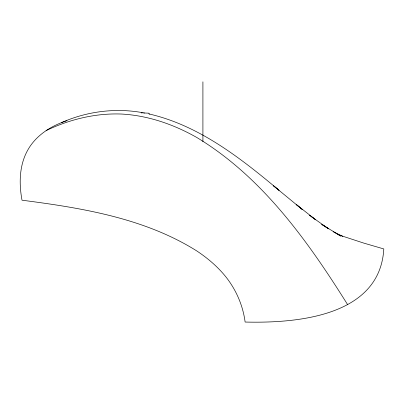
<?xml version="1.0" encoding="UTF-8"?>
<svg xmlns="http://www.w3.org/2000/svg" width="404" height="404" viewBox="0 0 404 404"><rect width="100%" height="100%" fill="white"/><g stroke="black" fill="none" stroke-linecap="round" stroke-linejoin="round"><path stroke-width="0.61" d="M66.902 120.715C50.985 125.806 35.714 135.502 27.528 150.49C19.235 165.574 18.922 183.638 22.018 200.202C82.017 207.974 144.324 218.104 196.48 250.748A189.193 109.226 0 0 1 226.654 277.876C236.532 290.698 243.026 305.974 245.117 322.044C296.672 323.357 379.957 316.458 383.8 248.94L363.802 243.107L339.284 235.078M46.137 130.578C69.594 119.382 95.435 113.039 121.508 114.039C148.147 115.504 173.801 124.412 196.879 137.537C262.267 177.043 307.803 241.011 347.622 304.636M61.413 122.67C87.269 111.13 116.61 107.55 144.425 113.004M141.198 112.878L142.44 112.928M143.678 112.974L148.642 113.171L149.424 114.1M148.93 113.923C198.935 125.386 240.521 158.045 279.058 190.314L273.261 185.608L302.51 209.676L296.142 204.409L315.787 219.837L311.903 217.034M342.804 236.37L333.154 231.669L340.85 236.103L321.786 224.437M321.801 224.462L328.614 228.846L309.499 215.292M309.474 215.281L310.444 215.983M202.909 81.84L202.909 141.698"/></g></svg>
